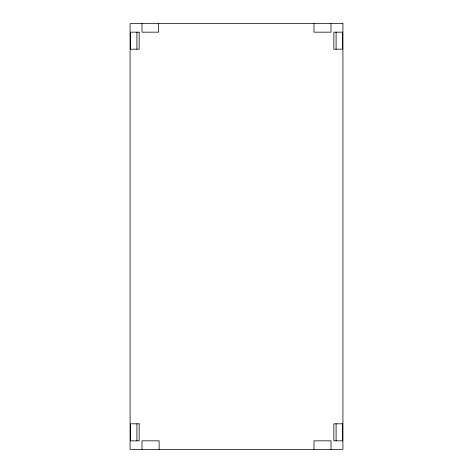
<?xml version="1.0" encoding="UTF-8"?>
<svg xmlns="http://www.w3.org/2000/svg" width="473" height="473" viewBox="0 0 473 473"><rect width="100%" height="100%" fill="white"/><g stroke="black" fill="none" stroke-linecap="round" stroke-linejoin="round"><path stroke-width="0.71" d="M336.096 32.164L336.096 49.192M336.096 423.808L336.096 440.836M331.005 23.65L331.005 32.164L313.96 32.164L313.96 23.65M331.005 449.35L331.005 440.836L313.977 440.836L313.977 449.35M159.111 449.35L159.111 440.836L141.995 440.836L141.995 449.35M158.632 23.65L158.632 32.164L141.995 32.164L141.995 23.65M136.904 32.164L136.904 49.192M136.904 423.808L136.904 440.836M342.925 23.65L130.075 23.65L130.075 449.35L342.925 449.35L342.925 23.65M139.145 32.164L130.631 32.164L130.631 49.192L139.145 49.192L139.145 32.164M342.369 32.164L333.855 32.164L333.855 49.192L342.369 49.192L342.369 32.164M139.145 423.808L130.631 423.808L130.631 440.836L139.145 440.836L139.145 423.808M342.369 423.808L333.855 423.808L333.855 440.836L342.369 440.836L342.369 423.808"/></g></svg>
